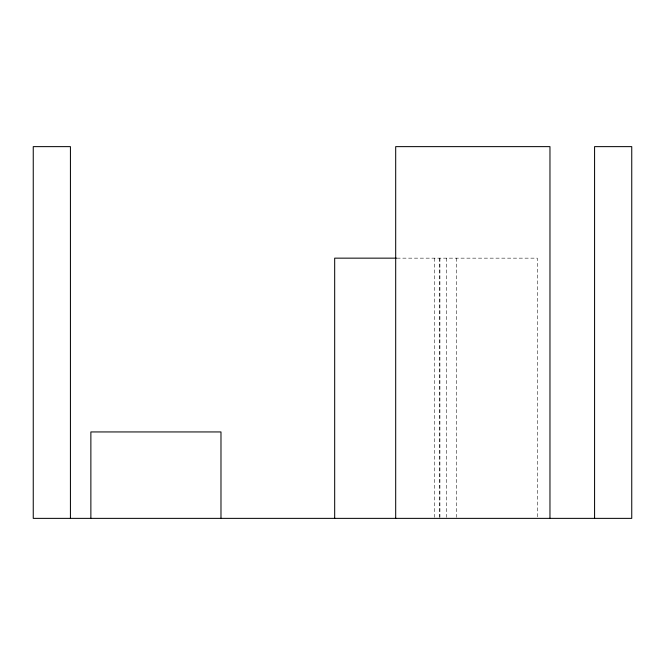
<?xml version="1.0" encoding="UTF-8"?>
<svg xmlns="http://www.w3.org/2000/svg" width="665" height="665" viewBox="0 0 665 665"><rect width="100%" height="100%" fill="white"/><g stroke="black" fill="none" stroke-linecap="round" stroke-linejoin="round"><path stroke-width="0.5" stroke-dasharray="3.33 2.49" d="M396.922 258.153L537.32 258.153L537.32 518.368M456.714 258.153L456.714 517.337M446.548 258.153L446.548 517.337M439.931 258.153L439.931 517.337M439.565 258.153L439.565 517.337M434.361 258.153L434.361 517.337"/><path stroke-width="1" d="M396.473 258.153L334.678 258.153L334.678 518.368M594.577 518.368L594.577 146.633L631.75 146.633L631.75 518.368L33.25 518.368L33.25 146.633L70.424 146.633L70.424 518.368M549.963 518.368L549.963 146.633L395.692 146.633L395.692 518.368M220.98 518.368L220.98 431.942L90.872 431.942L90.872 518.368"/></g></svg>
